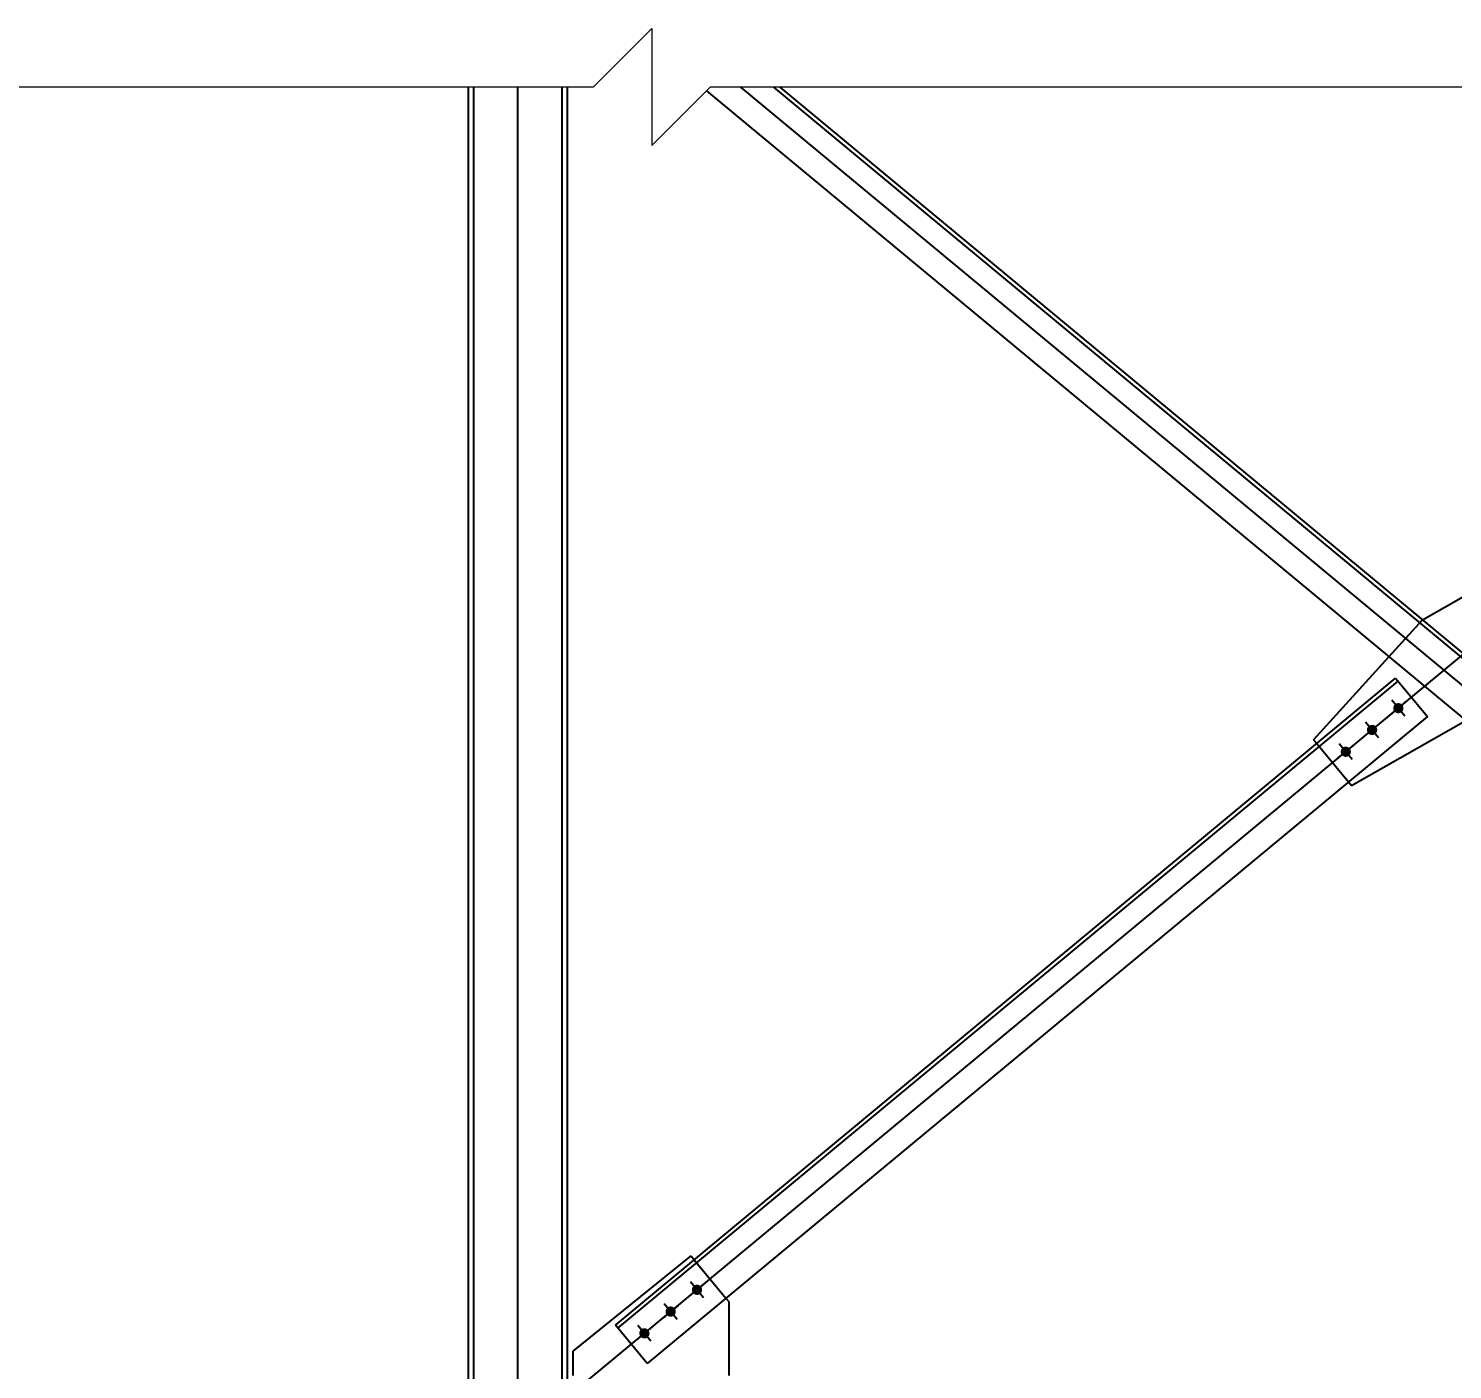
# Model space of a CAD drawing. Header units: metres. Extents: x 0 to 63075, y 0 to 44550.
# Drawn here: x 37526 to 40446, y 17548 to 20297 of the extents above; entities that cross this region are included whole.
import ezdxf

# ---------------------------------------------------------------- set-up
doc = ezdxf.new("R2010")
doc.units = ezdxf.units.M
doc.header["$LTSCALE"] = 75
doc.layers.add('SDM', color=7, linetype='Continuous')
doc.layers.add('SL1', color=8, linetype='Continuous')
doc.styles.add('ROMANS', font='ROMANS.SHX')
doc.dimstyles.new('75___1-75', dxfattribs={"dimscale": 75, "dimtxt": 2.5, "dimasz": 2, "dimexe": 1.5, "dimexo": 1, "dimgap": 0.5, "dimtad": 1, "dimdec": 0, "dimzin": 12, "dimtxsty": 'ROMANS', "dimcen": 0, "dimclrd": 256, "dimclre": 256, "dimclrt": 3, "dimazin": 3, "dimtfac": 1, "dimtdec": 0, "dimtmove": 0, "dimatfit": 0, "dimfxl": 1, "dimlwd": -1, "dimlwe": -1, "dimarcsym": 0})

# ---------------------------------------------------------------- blocks, each defined once
blk = doc.blocks.new('A$C0cd42728')
at = {"layer": 'SL1'}
for points in [[(3513.6, 8115.8), (3514.3, 8116.6), (3514.9, 8117.4), (3515.4, 8118.3), (3515.8, 8119.3), (3516.2, 8120.2), (3516.4, 8121.2), (3516.6, 8122.3), (3516.6, 8123.3), (3516.5, 8124.3), (3516.4, 8125.3), (3516.1, 8126.3), (3515.8, 8127.3), (3515.3, 8128.2), (3514.8, 8129.1), (3514.2, 8129.9), (3513.5, 8130.7), (3512.7, 8131.4), (3511.9, 8132), (3511, 8132.5), (3510.1, 8133), (3509.1, 8133.3), (3508.1, 8133.5), (3507.1, 8133.7), (3506, 8133.7), (3505, 8133.7), (3504, 8133.5), (3503, 8133.3), (3502, 8132.9), (3501.1, 8132.5), (3500.2, 8131.9), (3499.4, 8131.3), (3498.6, 8130.6), (3498, 8129.9), (3497.3, 8129), (3496.8, 8128.1), (3496.4, 8127.2), (3496, 8126.2), (3495.8, 8125.2), (3495.6, 8124.2), (3495.6, 8123.2), (3495.7, 8122.2), (3495.8, 8121.1), (3496.1, 8120.1), (3496.4, 8119.2), (3496.9, 8118.2), (3497.4, 8117.4), (3498, 8116.5), (3498.7, 8115.8), (3499.5, 8115.1), (3500.3, 8114.5), (3501.2, 8113.9), (3502.1, 8113.5), (3503.1, 8113.2), (3504.1, 8112.9), (3505.1, 8112.8), (3506.2, 8112.7), (3507.2, 8112.8), (3508.2, 8112.9), (3509.2, 8113.2), (3510.2, 8113.6), (3511.1, 8114), (3512, 8114.5), (3512.8, 8115.1)], [(3459.7, 8071.2), (3460.4, 8071.9), (3461, 8072.8), (3461.5, 8073.7), (3461.9, 8074.6), (3462.3, 8075.6), (3462.5, 8076.6), (3462.7, 8077.6), (3462.7, 8078.6), (3462.7, 8079.6), (3462.5, 8080.7), (3462.2, 8081.7), (3461.9, 8082.6), (3461.4, 8083.6), (3460.9, 8084.4), (3460.3, 8085.3), (3459.6, 8086), (3458.8, 8086.7), (3458, 8087.3), (3457.1, 8087.8), (3456.2, 8088.3), (3455.2, 8088.6), (3454.2, 8088.9), (3453.2, 8089), (3452.2, 8089.1), (3451.1, 8089), (3450.1, 8088.8), (3449.1, 8088.6), (3448.1, 8088.2), (3447.2, 8087.8), (3446.3, 8087.3), (3445.5, 8086.6), (3444.7, 8085.9), (3444.1, 8085.2), (3443.5, 8084.4), (3442.9, 8083.5), (3442.5, 8082.5), (3442.1, 8081.6), (3441.9, 8080.6), (3441.8, 8079.5), (3441.7, 8078.5), (3441.8, 8077.5), (3441.9, 8076.5), (3442.2, 8075.5), (3442.5, 8074.5), (3443, 8073.6), (3443.5, 8072.7), (3444.1, 8071.9), (3444.8, 8071.1), (3445.6, 8070.4), (3446.4, 8069.8), (3447.3, 8069.3), (3448.2, 8068.8), (3449.2, 8068.5), (3450.2, 8068.3), (3451.2, 8068.1), (3452.3, 8068.1), (3453.3, 8068.1), (3454.3, 8068.3), (3455.3, 8068.5), (3456.3, 8068.9), (3457.2, 8069.3), (3458.1, 8069.9), (3458.9, 8070.5)], [(3405.8, 8026.5), (3406.5, 8027.3), (3407.1, 8028.1), (3407.6, 8029), (3408, 8029.9), (3408.4, 8030.9), (3408.6, 8031.9), (3408.8, 8032.9), (3408.8, 8033.9), (3408.8, 8035), (3408.6, 8036), (3408.4, 8037), (3408, 8038), (3407.6, 8038.9), (3407, 8039.8), (3406.4, 8040.6), (3405.7, 8041.3), (3404.9, 8042), (3404.1, 8042.6), (3403.2, 8043.2), (3402.3, 8043.6), (3401.3, 8043.9), (3400.3, 8044.2), (3399.3, 8044.3), (3398.3, 8044.4), (3397.2, 8044.3), (3396.2, 8044.2), (3395.2, 8043.9), (3394.3, 8043.6), (3393.3, 8043.1), (3392.4, 8042.6), (3391.6, 8042), (3390.9, 8041.3), (3390.2, 8040.5), (3389.6, 8039.7), (3389, 8038.8), (3388.6, 8037.9), (3388.3, 8036.9), (3388, 8035.9), (3387.9, 8034.9), (3387.8, 8033.8), (3387.9, 8032.8), (3388, 8031.8), (3388.3, 8030.8), (3388.6, 8029.8), (3389.1, 8028.9), (3389.6, 8028), (3390.2, 8027.2), (3390.9, 8026.4), (3391.7, 8025.7), (3392.5, 8025.1), (3393.4, 8024.6), (3394.3, 8024.2), (3395.3, 8023.8), (3396.3, 8023.6), (3397.3, 8023.4), (3398.4, 8023.4), (3399.4, 8023.4), (3400.4, 8023.6), (3401.4, 8023.9), (3402.4, 8024.2), (3403.3, 8024.7), (3404.2, 8025.2), (3405, 8025.8)], [(2060.4, 6938.4), (2059.7, 6937.6), (2059.1, 6936.8), (2058.6, 6935.9), (2058.2, 6935), (2057.8, 6934), (2057.6, 6933), (2057.4, 6932), (2057.4, 6931), (2057.4, 6929.9), (2057.6, 6928.9), (2057.8, 6927.9), (2058.2, 6927), (2058.6, 6926), (2059.2, 6925.1), (2059.8, 6924.3), (2060.5, 6923.6), (2061.3, 6922.9), (2062.1, 6922.3), (2063, 6921.7), (2063.9, 6921.3), (2064.9, 6921), (2065.9, 6920.7), (2066.9, 6920.6), (2067.9, 6920.5), (2069, 6920.6), (2070, 6920.7), (2071, 6921), (2071.9, 6921.3), (2072.9, 6921.8), (2073.7, 6922.3), (2074.6, 6922.9), (2075.3, 6923.6), (2076, 6924.4), (2076.6, 6925.2), (2077.2, 6926.1), (2077.6, 6927), (2077.9, 6928), (2078.2, 6929), (2078.3, 6930), (2078.4, 6931.1), (2078.3, 6932.1), (2078.2, 6933.1), (2077.9, 6934.1), (2077.6, 6935.1), (2077.1, 6936), (2076.6, 6936.9), (2076, 6937.7), (2075.3, 6938.5), (2074.5, 6939.2), (2073.7, 6939.8), (2072.8, 6940.3), (2071.8, 6940.7), (2070.9, 6941.1), (2069.9, 6941.3), (2068.8, 6941.5), (2067.8, 6941.5), (2066.8, 6941.5), (2065.8, 6941.3), (2064.8, 6941), (2063.8, 6940.7), (2062.9, 6940.3), (2062, 6939.7), (2061.2, 6939.1)], [(2006.5, 6893.7), (2005.8, 6893), (2005.2, 6892.1), (2004.7, 6891.2), (2004.3, 6890.3), (2003.9, 6889.3), (2003.7, 6888.3), (2003.5, 6887.3), (2003.5, 6886.3), (2003.5, 6885.3), (2003.7, 6884.2), (2003.9, 6883.2), (2004.3, 6882.3), (2004.7, 6881.3), (2005.3, 6880.5), (2005.9, 6879.6), (2006.6, 6878.9), (2007.4, 6878.2), (2008.2, 6877.6), (2009.1, 6877.1), (2010, 6876.6), (2011, 6876.3), (2012, 6876), (2013, 6875.9), (2014, 6875.8), (2015.1, 6875.9), (2016.1, 6876.1), (2017.1, 6876.3), (2018, 6876.7), (2019, 6877.1), (2019.9, 6877.6), (2020.7, 6878.3), (2021.4, 6879), (2022.1, 6879.7), (2022.7, 6880.6), (2023.3, 6881.4), (2023.7, 6882.4), (2024, 6883.3), (2024.3, 6884.3), (2024.4, 6885.4), (2024.5, 6886.4), (2024.4, 6887.4), (2024.3, 6888.4), (2024, 6889.4), (2023.7, 6890.4), (2023.2, 6891.3), (2022.7, 6892.2), (2022.1, 6893), (2021.4, 6893.8), (2020.6, 6894.5), (2019.8, 6895.1), (2018.9, 6895.6), (2018, 6896.1), (2017, 6896.4), (2016, 6896.7), (2015, 6896.8), (2013.9, 6896.8), (2012.9, 6896.8), (2011.9, 6896.6), (2010.9, 6896.4), (2009.9, 6896), (2009, 6895.6), (2008.1, 6895), (2007.3, 6894.4)], [(1952.6, 6849.1), (1951.9, 6848.3), (1951.3, 6847.5), (1950.8, 6846.6), (1950.4, 6845.6), (1950, 6844.7), (1949.8, 6843.7), (1949.6, 6842.6), (1949.6, 6841.6), (1949.6, 6840.6), (1949.8, 6839.6), (1950.1, 6838.6), (1950.4, 6837.6), (1950.9, 6836.7), (1951.4, 6835.8), (1952, 6835), (1952.7, 6834.2), (1953.5, 6833.5), (1954.3, 6832.9), (1955.2, 6832.4), (1956.1, 6832), (1957.1, 6831.6), (1958.1, 6831.4), (1959.1, 6831.2), (1960.1, 6831.2), (1961.2, 6831.2), (1962.2, 6831.4), (1963.2, 6831.6), (1964.2, 6832), (1965.1, 6832.4), (1966, 6833), (1966.8, 6833.6), (1967.5, 6834.3), (1968.2, 6835), (1968.8, 6835.9), (1969.4, 6836.8), (1969.8, 6837.7), (1970.2, 6838.7), (1970.4, 6839.7), (1970.5, 6840.7), (1970.6, 6841.7), (1970.5, 6842.8), (1970.4, 6843.8), (1970.1, 6844.8), (1969.8, 6845.7), (1969.3, 6846.7), (1968.8, 6847.5), (1968.2, 6848.4), (1967.5, 6849.1), (1966.7, 6849.8), (1965.9, 6850.4), (1965, 6851), (1964.1, 6851.4), (1963.1, 6851.7), (1962.1, 6852), (1961.1, 6852.1), (1960, 6852.2), (1959, 6852.1), (1958, 6852), (1957, 6851.7), (1956, 6851.4), (1955.1, 6850.9), (1954.2, 6850.4), (1953.4, 6849.8)]]:
    blk.add_hatch(color=256, dxfattribs=at).paths.add_polyline_path(points, flags=17)
for p, q in [((1598.5, 9396.4), (1598.5, 4180.1)), ((1609.5, 9396.4), (1609.5, 4180.1)), ((1700, 9396.4), (1700, 4155.1)), ((1790.5, 9396.4), (1790.5, 4180.1)), ((1801.5, 9396.4), (1801.5, 4180.1)), ((2087.4, 9388.7), (5234.3, 6780.1)), ((2087.4, 9388.7), (5234.3, 6780.1)), ((5500, 6626.1), (2158, 9396.4)), ((5294.3, 6852.5), (2225.4, 9396.4)), ((5294.3, 6852.5), (2225.4, 9396.4)), ((2237.9, 9396.4), (5299.4, 6858.6)), ((2237.9, 9396.4), (5299.4, 6858.6)), ((3600, 8201.1), (5042, 9396.4)), ((3555.5, 8304.2), (3789.7, 8437.6)), ((3486.9, 8228.6), (3555.5, 8304.2)), ((3332.4, 8058.5), (3486.9, 8228.6)), ((1700, 6626.1), (3600, 8201.1)), ((1900.6, 6858.6), (3500.5, 8184.8)), ((1905.7, 6852.5), (3505.6, 8178.7)), ((3500.5, 8184.8), (3565.6, 8106.3)), ((3489.9, 8109.8), (3522.3, 8136.6)), ((3519.5, 8107.1), (3492.7, 8139.4)), ((3565.6, 8106.3), (1965.7, 6780.1)), ((3410.3, 7964.6), (3644.5, 8097.9)), ((3436, 8065.2), (3468.4, 8092)), ((3465.6, 8062.4), (3438.8, 8094.7)), ((3332.4, 8058.5), (3338.8, 8050.8)), ((3338.8, 8050.8), (3403.9, 7972.3)), ((3382.2, 8020.5), (3414.5, 8047.3)), ((3411.7, 8017.7), (3384.9, 8050.1)), ((3403.9, 7972.3), (3410.3, 7964.6)), ((1814, 6805.1), (2055.9, 7000.3)), ((2055.9, 7000.3), (2062.3, 6992.6)), ((2062.3, 6992.6), (2127.4, 6914.1)), ((2084, 6944.4), (2051.7, 6917.6)), ((2081.3, 6914.8), (2054.5, 6947.2)), ((2030.1, 6899.7), (1997.8, 6872.9)), ((2027.4, 6870.2), (2000.6, 6902.5)), ((2133.7, 6906.4), (2127.4, 6914.1)), ((2133.7, 6755.1), (2133.7, 6906.4)), ((1965.7, 6780.1), (1900.6, 6858.6)), ((1976.3, 6855.1), (1943.9, 6828.3)), ((1973.5, 6825.5), (1946.7, 6857.8)), ((1814, 6755.1), (1814, 6805.1))]:
    blk.add_line(p, q, dxfattribs=at)
blk = doc.blocks.new('*D36')
at = {"layer": 'Defpoints', "color": 0, "transparency": 16777216}
for p in [(35489.5, 16728.4), (39220.8, 16728.4), (39078.5, 16285.4)]:
    blk.add_point(p, dxfattribs=at)
at = {"layer": 'SDM', "transparency": 16777216}
for p, q in [((35489.5, 16878.4), (35489.5, 17585.6)), ((39145.8, 16728.4), (35377, 16728.4)), ((35489.5, 16285.4), (35489.5, 16728.4)), ((39003.5, 16285.4), (35377, 16285.4)), ((35489.5, 16135.4), (35489.5, 15985.4))]:
    blk.add_line(p, q, dxfattribs=at)
for points in [[(35464.5, 16878.4), (35514.5, 16878.4), (35489.5, 16728.4)], [(35464.5, 16135.4), (35514.5, 16135.4), (35489.5, 16285.4)]]:
    blk.add_solid(points, dxfattribs=at)
at = {"layer": 'SDM', "color": 3, "transparency": 16777216, "insert": (35358.2, 17307), "char_height": 187.5, "attachment_point": 5, "rotation": 90, "style": 'ROMANS'}
blk.add_mtext('443', dxfattribs=at)

msp = doc.modelspace()

# ---------------------------------------------------------------- linework, layer by layer
at = {"layer": 'SDM', "linetype": 'Continuous', "lineweight": 0}
for p, q in [((38684.4, 20176.7), (38804.4, 20296.7)), ((38804.4, 20296.7), (38804.4, 20056.7)), ((38684.4, 20176.7), (36707.3, 20176.7)), ((38804.4, 20056.7), (38924.4, 20176.7)), ((40901.5, 20176.7), (38924.4, 20176.7))]:
    msp.add_line(p, q, dxfattribs=at)

# ---------------------------------------------------------------- block references
at = {"layer": 'SDM'}
msp.add_blockref('A$C0cd42728', (36829.3, 10780.3), dxfattribs=at)

# ---------------------------------------------------------------- dimensions: what is measured, and where the dimension line sits
dim = msp.add_linear_dim(base=(35489.5, 16728.4), p1=(39078.5, 16285.4), p2=(39220.8, 16728.4), angle=90, dimstyle='75___1-75', dxfattribs=at)
dim.commit()
dim.dimension.update_dxf_attribs({"geometry": '*D36', "text_midpoint": (35358.2, 17307)})

doc.saveas('drawing.dxf')
